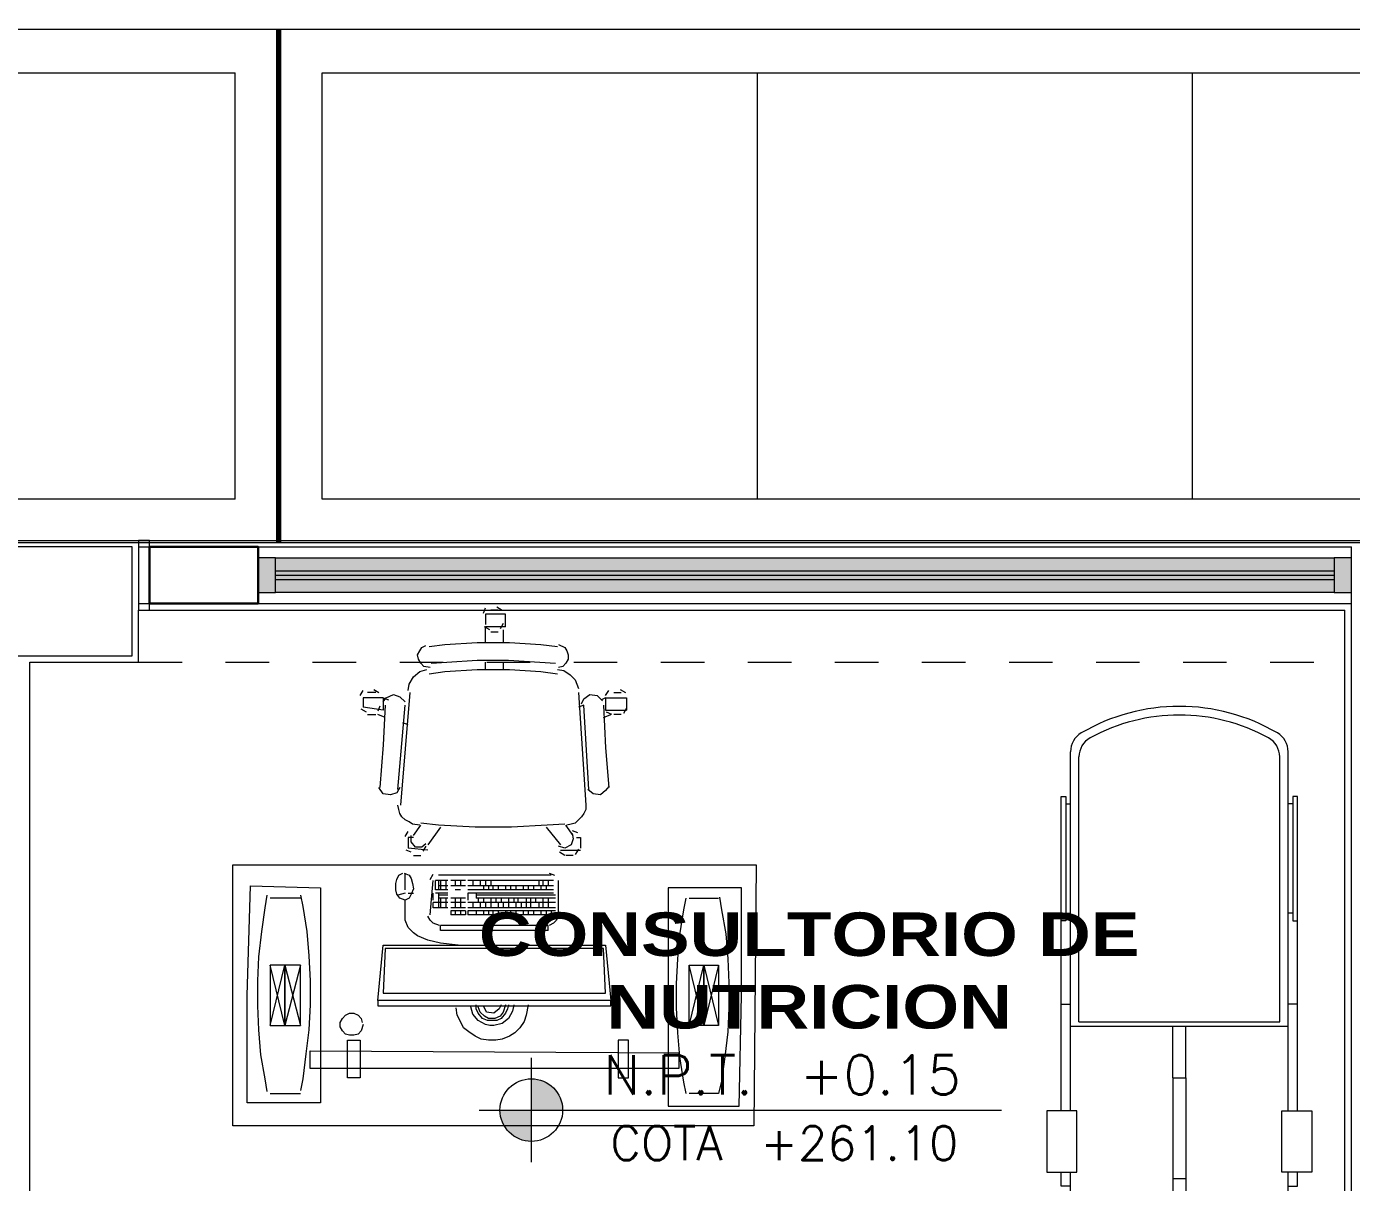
# Model space of a CAD drawing. Header units: metres. Extents: x 349703 to 349913, y 9282546 to 9282694.
# Drawn here: x 349761.312 to 349764.357, y 9282620.21 to 9282622.866 of the extents above; entities that cross this region are included whole.
import ezdxf
from ezdxf.enums import TextEntityAlignment as Align

# ---------------------------------------------------------------- set-up
doc = ezdxf.new("R2010")
doc.units = ezdxf.units.M
doc.header["$LTSCALE"] = 0.25
doc.linetypes.add('01 nivel$0$HIDDEN2', pattern=[0.1875, 0.125, -0.0625])
doc.layers.add('0_VANOS', color=30, linetype='Continuous', lineweight=9)
doc.layers.add('ARQ-FONDO', color=253, linetype='CONTINUOUS', lineweight=9)
doc.styles.add('MOYO2', font='arialbd.ttf', dxfattribs={"width": 1.2})
doc.styles.add('TM-DIM', font='romans.shx')

# ---------------------------------------------------------------- blocks, each defined once
blk = doc.blocks.new('VEREDA ADMINISTRACION')
at = {"layer": 'ARQ-FONDO', "lineweight": 5}
for p, q in [((350158.4908, 9282392.4893), (350158.4908, 9282393.4693)), ((350158.6908, 9282392.4893), (350158.6908, 9282393.4693)), ((350159.6908, 9282392.4893), (350159.6908, 9282393.4693)), ((350160.6908, 9282392.4893), (350160.6908, 9282393.4693)), ((350158.4908, 9282392.4893), (350155.4908, 9282392.4893)), ((350161.6908, 9282392.4893), (350158.6908, 9282392.4893))]:
    blk.add_line(p, q, dxfattribs=at)
blk.add_lwpolyline([(350170.1708, 9282392.3893), (350145.7908, 9282392.3893), (350145.7908, 9282393.5693), (350170.1708, 9282393.5693)], close=True, dxfattribs=at)
at = {"layer": 'ARQ-FONDO', "const_width": 0.0125}
blk.add_lwpolyline([(350158.5908, 9282393.5693), (350158.5908, 9282392.3893)], dxfattribs=at)
at = {"layer": 'ARQ-FONDO', "lineweight": 5}
for points in [[(350155.4908, 9282393.4693), (350158.4908, 9282393.4693)], [(350158.6908, 9282393.4693), (350161.6908, 9282393.4693)]]:
    blk.add_lwpolyline(points, dxfattribs=at)
blk = doc.blocks.new('Camilla A1')
at = {"layer": 'ARQ-FONDO', "extrusion": (0, 1e-16, -1)}
for p, q in [((332509.4364, 9290528.4892, 0), (332509.1508, 9290528.4892, 0)), ((332509.1508, 9290528.4892, 0), (332509.1508, 9290528.4783, 0)), ((332509.1508, 9290528.4783, 0), (332509.4364, 9290528.4783, 0)), ((332509.1673, 9290528.4783, 0), (332509.1673, 9290528.4675, 0)), ((332509.4184, 9290528.4783, 0), (332509.4184, 9290528.4675, 0)), ((332509.4364, 9290528.4783, 0), (332509.4364, 9290528.4892, 0)), ((332509.6273, 9290528.4892, 0), (332509.4364, 9290528.4892, 0)), ((332509.6273, 9290528.4892, 0), (332509.6273, 9290528.4675, 0)), ((332509.8728, 9290528.4892, 0), (332509.6273, 9290528.4892, 0)), ((332510.0461, 9290528.4892, 0), (332510.0136, 9290528.4892, 0)), ((332510.0461, 9290528.4675, 0), (332510.0461, 9290528.4892, 0)), ((332509.8728, 9290528.4675, 0), (332509.0475, 9290528.4675, 0)), ((332509.6682, 9290528.4482, 0), (332509.0595, 9290528.4482, 0)), ((332509.6682, 9290528.4482, 0), (332509.6682, 9290527.9869, 0)), ((332509.6782, 9290528.4675, 0), (332509.6782, 9290527.9675, 0)), ((332510.1482, 9290528.4675, 0), (332510.0136, 9290528.4675, 0)), ((332510.1573, 9290528.4675, 0), (332510.1482, 9290528.4675, 0)), ((332510.1482, 9290528.4675, 0), (332510.1482, 9290528.4482, 0)), ((332510.2682, 9290528.4482, 0), (332510.1482, 9290528.4482, 0)), ((332510.1482, 9290528.4482, 0), (332510.1482, 9290527.9869, 0)), ((332510.1573, 9290528.4675, 0), (332510.1573, 9290528.4482, 0)), ((332510.1573, 9290528.4549, 0), (332510.1723, 9290528.4549, 0)), ((332510.1723, 9290528.4549, 0), (332510.1829, 9290528.4675, 0)), ((332510.2682, 9290528.4675, 0), (332510.1829, 9290528.4675, 0)), ((332510.7182, 9290528.4675, 0), (332510.2682, 9290528.4675, 0)), ((332510.2682, 9290528.3408, 0), (332510.2682, 9290528.4675, 0)), ((332510.7682, 9290528.4175, 0), (332510.7682, 9290528.0175, 0)), ((332509.797, 9290528.2325, 0), (332509.6782, 9290528.2325, 0)), ((332509.797, 9290528.2325, 0), (332510.0281, 9290528.2325, 0)), ((332509.797, 9290528.2325, 0), (332509.797, 9290528.2025, 0)), ((332510.0281, 9290528.2325, 0), (332510.0281, 9290528.2025, 0)), ((332510.0281, 9290528.2325, 0), (332510.0691, 9290528.2324, 0)), ((332509.797, 9290528.2025, 0), (332509.6782, 9290528.2025, 0)), ((332509.797, 9290528.2025, 0), (332510.0281, 9290528.2025, 0)), ((332510.0281, 9290528.2025, 0), (332510.0691, 9290528.2024, 0)), ((332510.2682, 9290527.9675, 0), (332510.2682, 9290528.0942, 0)), ((332509.6682, 9290527.9869, 0), (332509.0595, 9290527.9869, 0)), ((332510.1482, 9290527.9675, 0), (332510.1482, 9290527.9869, 0)), ((332510.2682, 9290527.9869, 0), (332510.1482, 9290527.9869, 0)), ((332510.1573, 9290527.9675, 0), (332510.1573, 9290527.9869, 0)), ((332509.8728, 9290527.9675, 0), (332509.0475, 9290527.9675, 0)), ((332509.1508, 9290527.9459, 0), (332509.1508, 9290527.9567, 0)), ((332509.1508, 9290527.9567, 0), (332509.4364, 9290527.9567, 0)), ((332509.1673, 9290527.9567, 0), (332509.1673, 9290527.9675, 0)), ((332509.4184, 9290527.9567, 0), (332509.4184, 9290527.9675, 0)), ((332509.4364, 9290527.9567, 0), (332509.4364, 9290527.9459, 0)), ((332509.6273, 9290527.9459, 0), (332509.6273, 9290527.9675, 0)), ((332510.1482, 9290527.9675, 0), (332510.0136, 9290527.9675, 0)), ((332510.0461, 9290527.9675, 0), (332510.0461, 9290527.9459, 0)), ((332510.1573, 9290527.9675, 0), (332510.1482, 9290527.9675, 0)), ((332510.1573, 9290527.9801, 0), (332510.1723, 9290527.9801, 0)), ((332510.1723, 9290527.9801, 0), (332510.1829, 9290527.9675, 0)), ((332510.2682, 9290527.9675, 0), (332510.1829, 9290527.9675, 0)), ((332510.7182, 9290527.9675, 0), (332510.2682, 9290527.9675, 0)), ((332509.4364, 9290527.9459, 0), (332509.1508, 9290527.9459, 0)), ((332509.6273, 9290527.9459, 0), (332509.4364, 9290527.9459, 0)), ((332509.8728, 9290527.9459, 0), (332509.6273, 9290527.9459, 0)), ((332510.0461, 9290527.9459, 0), (332510.0136, 9290527.9459, 0))]:
    blk.add_line(p, q, dxfattribs=at)
at = {"layer": 'ARQ-FONDO', "extrusion": (0, 1e-16, -1), "elevation": 0}
for points in [[(-332510.0136, 9290528.4531), (-332509.8728, 9290528.4531), (-332509.8728, 9290528.5216), (-332510.0136, 9290528.5216)], [(-332510.0136, 9290527.9819), (-332509.8728, 9290527.9819), (-332509.8728, 9290527.9134), (-332510.0136, 9290527.9134)]]:
    blk.add_lwpolyline(points, close=True, dxfattribs=at)
at = {"layer": 'ARQ-FONDO', "extrusion": (0, 1e-16, -1)}
for centre, radius, start, end in [((-332509.3891, 9290528.2175, 0), 0.4458, 329.6519, 30.3481), ((-332509.0475, 9290528.4175, 0), 0.05, 30.3481, 90), ((-332509.0595, 9290528.3982, 0), 0.05, 28.7276, 90), ((-332510.7182, 9290528.4175, 0), 0.05, 90, 180), ((-332509.3891, 9290528.2175, 0), 0.4258, 331.2724, 28.7276), ((-332510.14, 9290528.2175, 0), 0.1779, 136.1158, 223.8842), ((-332510.1482, 9290528.2175, 0), 0.0805, 270, 90), ((-332509.0595, 9290528.0369, 0), 0.05, 270, 331.2724), ((-332510.7182, 9290528.0175, 0), 0.05, 180, 270), ((-332509.0475, 9290528.0175, 0), 0.05, 270, 329.6519)]:
    blk.add_arc(centre, radius, start, end, dxfattribs=at)
blk = doc.blocks.new('RBBT4')
at = {"layer": 'ARQ-FONDO', "lineweight": 0}
for points in [[(-111.3533, 111.0703), (-111.3076, 111.0703)], [(-111.3533, 111.0414), (-111.3533, 111.0703)], [(-111.334, 111.087), (-111.3461, 111.0798)], [(-111.3365, 111.0798), (-111.3197, 111.0798)], [(-111.3029, 111.0726), (-111.3076, 111.0847)], [(-111.3076, 111.0703), (-111.3076, 111.0462)], [(-111.3533, 111.0414), (-111.3076, 111.0414)], [(-111.3484, 111.0486), (-111.3412, 111.0367)], [(-111.3484, 111.0342), (-111.3484, 111.0054)], [(-111.3197, 111.0295), (-111.3365, 111.0295)], [(-111.3173, 111.0342), (-111.3053, 111.0414)], [(-111.3076, 111.0054), (-111.3076, 111.0414)], [(-111.4757, 111.0006), (-111.4901, 110.9934)], [(-111.4348, 111.0006), (-111.4733, 110.9959)], [(-111.3629, 111.0054), (-111.4348, 111.0006)], [(-111.2884, 111.0054), (-111.3629, 111.0054)], [(-111.2142, 111.0006), (-111.2884, 111.0054)], [(-111.1781, 110.9959), (-111.2142, 111.0006)], [(-111.1612, 110.9934), (-111.1709, 110.9983)], [(-111.4948, 110.9862), (-111.4973, 110.9767)], [(-111.4973, 110.9767), (-111.4973, 110.967)], [(-111.4973, 110.967), (-111.4925, 110.9575)], [(-111.4901, 110.9934), (-111.4948, 110.9862)], [(-111.1565, 110.9862), (-111.1612, 110.9934)], [(-111.1589, 110.9575), (-111.1541, 110.967)], [(-111.1517, 110.9767), (-111.1565, 110.9862)], [(-111.1541, 110.967), (-111.1517, 110.9767)], [(-111.4876, 110.9406), (-111.5021, 110.9311)], [(-111.4925, 110.9575), (-111.4853, 110.9503)], [(-111.4733, 110.9431), (-111.4876, 110.9406)], [(-111.4853, 110.9503), (-111.4757, 110.9478)], [(-111.4348, 110.9383), (-111.4733, 110.9334)], [(-111.4325, 110.9598), (-111.4684, 110.9575)], [(-111.3629, 110.9431), (-111.4348, 110.9383)], [(-111.3606, 110.9647), (-111.4325, 110.9598)], [(-111.2884, 110.9431), (-111.3629, 110.9431)], [(-111.2884, 110.9647), (-111.3606, 110.9647)], [(-111.3484, 110.9598), (-111.3484, 110.9431)], [(-111.3076, 110.9431), (-111.3076, 110.9598)], [(-111.2189, 110.9598), (-111.2884, 110.9647)], [(-111.2142, 110.9383), (-111.2884, 110.9431)], [(-111.1829, 110.9575), (-111.2189, 110.9598)], [(-111.1781, 110.9334), (-111.2142, 110.9383)], [(-111.1805, 110.9478), (-111.1661, 110.9503)], [(-111.1565, 110.9383), (-111.1733, 110.9431)], [(-111.1661, 110.9503), (-111.1589, 110.9575)], [(-111.142, 110.9262), (-111.1565, 110.9383)], [(-111.5021, 110.9311), (-111.514, 110.919), (-111.5212, 110.8998)], [(-111.1325, 110.9095), (-111.142, 110.9262)], [(-111.1301, 110.895), (-111.1325, 110.9095)], [(-111.5837, 110.8783), (-111.6317, 110.8783)], [(-111.6317, 110.8783), (-111.6317, 110.8495)], [(-111.6173, 110.8975), (-111.6293, 110.8903)], [(-111.6029, 110.8903), (-111.6197, 110.8903)], [(-111.5837, 110.8831), (-111.5909, 110.895)], [(-111.5837, 110.8783), (-111.574, 110.8734)], [(-111.5837, 110.8783), (-111.5837, 110.8495)], [(-111.5645, 110.8831), (-111.5765, 110.8711)], [(-111.5476, 110.8855), (-111.5645, 110.8831)], [(-111.5333, 110.8758), (-111.5476, 110.8855)], [(-111.5212, 110.8903), (-111.5381, 110.6311)], [(-111.5285, 110.8639), (-111.5333, 110.8758)], [(-111.1133, 110.6311), (-111.1348, 110.8903)], [(-111.1109, 110.8806), (-111.1229, 110.8686)], [(-111.0965, 110.8855), (-111.1109, 110.8806)], [(-111.0725, 110.8686), (-111.0797, 110.8783), (-111.0965, 110.8855)], [(-111.0725, 110.8783), (-111.0845, 110.8734)], [(-111.0725, 110.8783), (-111.0269, 110.8783)], [(-111.0725, 110.8783), (-111.0725, 110.8495)], [(-111.0509, 110.8975), (-111.0629, 110.8903)], [(-111.0556, 110.8903), (-111.0365, 110.8903)], [(-111.0197, 110.8831), (-111.0269, 110.895)], [(-111.0269, 110.8783), (-111.0269, 110.8567)], [(-111.6317, 110.8542), (-111.6245, 110.8422)], [(-111.5837, 110.8495), (-111.6317, 110.8495)], [(-111.5981, 110.8398), (-111.5861, 110.8447)], [(-111.5789, 110.8614), (-111.5837, 110.7631), (-111.5909, 110.6719)], [(-111.5453, 110.667), (-111.5333, 110.8614)], [(-111.5333, 110.8614), (-111.5212, 110.8567)], [(-111.1061, 110.667), (-111.1229, 110.8614)], [(-111.0773, 110.8614), (-111.0725, 110.7703)], [(-111.0725, 110.8495), (-111.0269, 110.8567)], [(-111.0653, 110.8591), (-111.0605, 110.847)], [(-111.0341, 110.8447), (-111.022, 110.8519)], [(-111.6197, 110.8398), (-111.6029, 110.8398)], [(-111.5789, 110.8326), (-111.5957, 110.8398)], [(-111.1301, 110.8158), (-111.1181, 110.8206)], [(-111.0773, 110.8326), (-111.0605, 110.8398)], [(-111.0365, 110.8398), (-111.0556, 110.8398)], [(-111.0725, 110.7703), (-111.0653, 110.6719)], [(-111.5909, 110.6742), (-111.5837, 110.6647), (-111.5717, 110.655)], [(-111.5548, 110.6575), (-111.5429, 110.667)], [(-111.1109, 110.6719), (-111.1037, 110.6598), (-111.0892, 110.655)], [(-111.0725, 110.6575), (-111.0629, 110.6719)], [(-111.5717, 110.655), (-111.5548, 110.6575)], [(-111.5381, 110.6358), (-111.5381, 110.6214)], [(-111.1084, 110.6214), (-111.1061, 110.6311)], [(-111.0892, 110.655), (-111.0725, 110.6575)], [(-111.5381, 110.6214), (-111.5333, 110.6119)], [(-111.5333, 110.6119), (-111.5285, 110.6047)], [(-111.5285, 110.6047), (-111.5212, 110.5975)], [(-111.1229, 110.5975), (-111.1156, 110.6047)], [(-111.1156, 110.6047), (-111.1109, 110.6119)], [(-111.1109, 110.6119), (-111.1084, 110.6214)], [(-111.5212, 110.5975), (-111.514, 110.5903)], [(-111.5068, 110.5734), (-111.5189, 110.5686)], [(-111.514, 110.5903), (-111.5045, 110.5878)], [(-111.5093, 110.5614), (-111.4925, 110.5855)], [(-111.5045, 110.5878), (-111.4948, 110.5855)], [(-111.4901, 110.5878), (-111.4493, 110.5855), (-111.3676, 110.5806)], [(-111.4469, 110.5806), (-111.4804, 110.5399)], [(-111.3676, 110.5806), (-111.2837, 110.5806)], [(-111.2837, 110.5806), (-111.1997, 110.5855)], [(-111.2045, 110.5806), (-111.1756, 110.5399)], [(-111.1997, 110.5855), (-111.1589, 110.5903)], [(-111.142, 110.5614), (-111.1589, 110.5855)], [(-111.1565, 110.5855), (-111.1397, 110.5878)], [(-111.1397, 110.5878), (-111.1325, 110.5927)], [(-111.1325, 110.5927), (-111.1229, 110.5975)], [(-111.1229, 110.5591), (-111.1301, 110.5711)], [(-111.5165, 110.5567), (-111.5261, 110.5567)], [(-111.5261, 110.5567), (-111.5261, 110.5327)], [(-111.5068, 110.5663), (-111.5093, 110.5542)], [(-111.5093, 110.5542), (-111.5045, 110.5399)], [(-111.5045, 110.5399), (-111.4901, 110.5327)], [(-111.1709, 110.5422), (-111.1612, 110.535)], [(-111.1469, 110.535), (-111.1373, 110.547)], [(-111.142, 110.5567), (-111.1301, 110.5567)], [(-111.1373, 110.547), (-111.1373, 110.5614)], [(-111.1301, 110.5567), (-111.1301, 110.5327)], [(-111.4804, 110.5278), (-111.5261, 110.5278)], [(-111.5212, 110.5303), (-111.514, 110.5183)], [(-111.5093, 110.5158), (-111.4925, 110.5158)], [(-111.4901, 110.5327), (-111.4757, 110.5375)], [(-111.4901, 110.5158), (-111.4781, 110.523)], [(-111.1756, 110.5278), (-111.1301, 110.5327)], [(-111.1709, 110.5375), (-111.1637, 110.5255)], [(-111.1612, 110.535), (-111.1469, 110.535)], [(-111.142, 110.5158), (-111.1589, 110.5158)], [(-111.1373, 110.523), (-111.1253, 110.5278)], [(-110.7269, 110.4942), (-111.9293, 110.4942)], [(-111.9293, 110.4942), (-111.9245, 109.8943)], [(-111.9245, 109.8943), (-110.7269, 109.8943), (-110.7269, 110.4942)], [(-111.4757, 110.3791), (-111.4757, 110.4583)], [(-111.454, 110.475), (-111.4661, 110.4703)], [(-111.4637, 110.4583), (-111.2669, 110.4583)], [(-111.4589, 110.4703), (-111.1997, 110.4703)], [(-111.4517, 110.4583), (-111.4517, 110.4463)], [(-111.4397, 110.4583), (-111.4397, 110.4463)], [(-111.4301, 110.4583), (-111.4301, 110.4463)], [(-111.3197, 110.4583), (-111.3197, 110.4463)], [(-111.3076, 110.4583), (-111.3076, 110.4463)], [(-111.2957, 110.4583), (-111.2957, 110.4463)], [(-111.2789, 110.4583), (-111.2789, 110.4463)], [(-111.262, 110.4583), (-111.2284, 110.4583)], [(-111.2501, 110.4583), (-111.2501, 110.4463)], [(-111.2381, 110.4583), (-111.2381, 110.4463)], [(-111.2212, 110.4583), (-111.1925, 110.4583)], [(-111.2165, 110.4583), (-111.2165, 110.4463)], [(-111.2045, 110.4583), (-111.2045, 110.4463)], [(-111.1997, 110.4583), (-111.1997, 110.4366)], [(-111.1925, 110.4366), (-111.1925, 110.4583)], [(-111.1805, 110.4606), (-111.1878, 110.4727)], [(-111.1805, 110.3791), (-111.1878, 110.4583)], [(-111.1397, 110.4511), (-111.142, 110.4391)], [(-111.1373, 110.463), (-111.1397, 110.4511)], [(-111.1325, 110.4703), (-111.1373, 110.463)], [(-111.1205, 110.475), (-111.1325, 110.4703)], [(-111.1229, 110.4366), (-111.1229, 110.475)], [(-111.1084, 110.4703), (-111.1181, 110.475)], [(-111.1037, 110.4606), (-111.1084, 110.4703)], [(-111.1014, 110.4511), (-111.1037, 110.4606)], [(-111.1014, 110.4366), (-111.1014, 110.4511)], [(-111.8957, 110.1943), (-111.8957, 110.4414)], [(-111.8957, 110.4414), (-111.7276, 110.4414)], [(-111.8453, 110.4199), (-111.8501, 110.3911)], [(-111.7276, 110.4414), (-111.7276, 109.9399)], [(-111.4684, 110.4247), (-111.2861, 110.4247)], [(-111.4637, 110.4463), (-111.2669, 110.4463)], [(-111.4637, 110.4463), (-111.2669, 110.4463)], [(-111.4637, 110.4366), (-111.2669, 110.4366)], [(-111.4637, 110.4294), (-111.2669, 110.4294)], [(-111.4469, 110.4463), (-111.4469, 110.4366)], [(-111.4348, 110.4463), (-111.4348, 110.4366)], [(-111.4181, 110.4463), (-111.4181, 110.4366)], [(-111.4061, 110.4463), (-111.4061, 110.4366)], [(-111.394, 110.4463), (-111.394, 110.4366)], [(-111.3773, 110.4463), (-111.3773, 110.4366)], [(-111.3653, 110.4463), (-111.3653, 110.4366)], [(-111.3533, 110.4463), (-111.3533, 110.4366)], [(-111.3365, 110.4463), (-111.3365, 110.4366)], [(-111.3245, 110.4463), (-111.3245, 110.4366)], [(-111.3148, 110.4463), (-111.3148, 110.4366)], [(-111.3029, 110.4463), (-111.3029, 110.4366)], [(-111.2861, 110.4294), (-111.2861, 110.4175)], [(-111.2669, 110.4294), (-111.2669, 110.4127)], [(-111.262, 110.4463), (-111.2284, 110.4463)], [(-111.2501, 110.4463), (-111.2381, 110.4463)], [(-111.2501, 110.4366), (-111.2381, 110.4366)], [(-111.2212, 110.4463), (-111.1997, 110.4463)], [(-111.2212, 110.4463), (-111.1997, 110.4463)], [(-111.2212, 110.4366), (-111.1925, 110.4366)], [(-111.2212, 110.4294), (-111.1925, 110.4294)], [(-111.2212, 110.4247), (-111.1997, 110.4247)], [(-111.2165, 110.4463), (-111.2165, 110.4366)], [(-111.2045, 110.4463), (-111.2045, 110.4366)], [(-111.1997, 110.4294), (-111.1997, 110.4078)], [(-111.1878, 110.4127), (-111.1878, 110.4294)], [(-111.142, 110.4391), (-111.1373, 110.4271)], [(-111.1301, 110.4294), (-111.142, 110.4294)], [(-111.1373, 110.4271), (-111.1325, 110.4175)], [(-111.1229, 110.4294), (-111.1061, 110.4247)], [(-111.1109, 110.4175), (-111.1037, 110.4271), (-111.1014, 110.4366)], [(-110.7677, 110.4463), (-110.9286, 110.4414)], [(-110.9286, 110.4414), (-110.9286, 109.9471)], [(-110.8828, 110.4247), (-110.8877, 110.3983)], [(-110.8013, 110.3958), (-110.8061, 110.4247)], [(-110.7605, 110.1943), (-110.7677, 110.4463)], [(-111.8501, 110.3911), (-111.8596, 110.3358)], [(-111.7757, 110.4175), (-111.8429, 110.4175)], [(-111.7637, 110.3911), (-111.7685, 110.4175)], [(-111.754, 110.3335), (-111.7637, 110.3911)], [(-111.4684, 110.4175), (-111.2861, 110.4175)], [(-111.4684, 110.4078), (-111.2669, 110.4078)], [(-111.4684, 110.4078), (-111.2669, 110.4078)], [(-111.4684, 110.3958), (-111.2669, 110.3958)], [(-111.4684, 110.3886), (-111.2669, 110.3886)], [(-111.4589, 110.3886), (-111.4589, 110.3791)], [(-111.4517, 110.4175), (-111.4517, 110.4078)], [(-111.4517, 110.4078), (-111.4517, 110.3958)], [(-111.4469, 110.3886), (-111.4469, 110.3791)], [(-111.4397, 110.4175), (-111.4397, 110.4078)], [(-111.4397, 110.4078), (-111.4397, 110.3958)], [(-111.4348, 110.3886), (-111.4348, 110.3791)], [(-111.4301, 110.4078), (-111.4301, 110.3958)], [(-111.4229, 110.4175), (-111.4229, 110.4078)], [(-111.4181, 110.3886), (-111.4181, 110.3791)], [(-111.4109, 110.4175), (-111.4109, 110.4078)], [(-111.4109, 110.4078), (-111.4109, 110.3958)], [(-111.4061, 110.3886), (-111.4061, 110.3791)], [(-111.4012, 110.4175), (-111.4012, 110.4078)], [(-111.4012, 110.4078), (-111.4012, 110.3958)], [(-111.394, 110.3886), (-111.394, 110.3791)], [(-111.3893, 110.4078), (-111.3893, 110.3958)], [(-111.382, 110.4175), (-111.382, 110.4078)], [(-111.3773, 110.4078), (-111.3773, 110.3958)], [(-111.3773, 110.3886), (-111.3773, 110.3791)], [(-111.3725, 110.4175), (-111.3725, 110.4078)], [(-111.3653, 110.3886), (-111.3653, 110.3791)], [(-111.3606, 110.4175), (-111.3606, 110.4078)], [(-111.3606, 110.4078), (-111.3606, 110.3958)], [(-111.3533, 110.3886), (-111.3533, 110.3791)], [(-111.3484, 110.4078), (-111.3484, 110.3958)], [(-111.3437, 110.4175), (-111.3437, 110.4078)], [(-111.3365, 110.4078), (-111.3365, 110.3958)], [(-111.3365, 110.3886), (-111.3365, 110.3791)], [(-111.3317, 110.4175), (-111.3317, 110.4078)], [(-111.3245, 110.3886), (-111.3245, 110.3791)], [(-111.3197, 110.4175), (-111.3197, 110.4078)], [(-111.3197, 110.4078), (-111.3197, 110.3958)], [(-111.3148, 110.3886), (-111.3148, 110.3791)], [(-111.3076, 110.4078), (-111.3076, 110.3958)], [(-111.3029, 110.4175), (-111.3029, 110.4078)], [(-111.3029, 110.3886), (-111.3029, 110.3791)], [(-111.2957, 110.4078), (-111.2957, 110.3958)], [(-111.2909, 110.4175), (-111.2909, 110.4078)], [(-111.2861, 110.3886), (-111.2861, 110.3791)], [(-111.2789, 110.4078), (-111.2789, 110.3958)], [(-111.2669, 110.3886), (-111.2669, 110.3791)], [(-111.262, 110.4175), (-111.2284, 110.4175)], [(-111.262, 110.4078), (-111.2284, 110.4078)], [(-111.262, 110.4078), (-111.2284, 110.4078)], [(-111.262, 110.3958), (-111.2284, 110.3958)], [(-111.262, 110.3886), (-111.2284, 110.3886)], [(-111.262, 110.3886), (-111.262, 110.3791)], [(-111.2501, 110.4175), (-111.2501, 110.4078)], [(-111.2501, 110.4078), (-111.2501, 110.3958)], [(-111.2501, 110.3886), (-111.2501, 110.3791)], [(-111.2381, 110.4175), (-111.2381, 110.4078)], [(-111.2381, 110.4078), (-111.2381, 110.3958)], [(-111.2381, 110.3886), (-111.2381, 110.3791)], [(-111.2284, 110.3886), (-111.2284, 110.3791)], [(-111.2212, 110.4175), (-111.1997, 110.4175)], [(-111.2212, 110.4078), (-111.1878, 110.4078)], [(-111.2212, 110.4078), (-111.1878, 110.4078)], [(-111.2212, 110.3958), (-111.1878, 110.3958)], [(-111.2165, 110.4175), (-111.2165, 110.4078)], [(-111.2165, 110.4078), (-111.2165, 110.3958)], [(-111.2045, 110.4175), (-111.2045, 110.4078)], [(-111.2045, 110.4078), (-111.2045, 110.3958)], [(-111.1997, 110.4078), (-111.1997, 110.3958)], [(-111.1878, 110.3958), (-111.1878, 110.4078)], [(-111.1325, 110.4175), (-111.1229, 110.4127)], [(-111.1229, 110.4127), (-111.1109, 110.4175)], [(-111.1229, 110.3958), (-111.1229, 110.4127)], [(-111.1229, 110.3671), (-111.1229, 110.3958)], [(-110.8877, 110.3983), (-110.8973, 110.3407)], [(-110.8828, 110.4175), (-110.8133, 110.4175)], [(-110.7941, 110.3407), (-110.8013, 110.3958)], [(-111.4757, 110.3814), (-111.4709, 110.3671)], [(-111.4709, 110.3671), (-111.4637, 110.3599)], [(-111.4684, 110.3791), (-111.2669, 110.3791)], [(-111.4637, 110.3599), (-111.454, 110.355)], [(-111.262, 110.3791), (-111.2284, 110.3791)], [(-111.202, 110.355), (-111.1878, 110.3599)], [(-111.1878, 110.3599), (-111.1805, 110.3671)], [(-111.1805, 110.3671), (-111.1756, 110.3766)], [(-111.1301, 110.3502), (-111.1229, 110.3671)], [(-111.8596, 110.3358), (-111.8645, 110.2783), (-111.8668, 110.223), (-111.8668, 110.1655)], [(-111.7493, 110.1079), (-111.7468, 110.1655), (-111.7468, 110.2207), (-111.7493, 110.2783), (-111.754, 110.3335)], [(-111.4517, 110.343), (-111.4517, 110.355)], [(-111.4517, 110.355), (-111.2045, 110.355)], [(-111.4517, 110.343), (-111.2045, 110.343)], [(-111.2045, 110.343), (-111.2045, 110.355)], [(-111.1756, 110.3214), (-111.1517, 110.3311)], [(-111.1517, 110.3311), (-111.142, 110.3383)], [(-111.142, 110.3383), (-111.1301, 110.3502)], [(-110.8973, 110.3407), (-110.902, 110.2855)], [(-110.7869, 110.283), (-110.7941, 110.3407)], [(-111.5837, 110.3094), (-111.5957, 110.1822)], [(-111.0725, 110.3094), (-111.5837, 110.3094)], [(-111.5837, 110.1991), (-111.5789, 110.3022)], [(-111.5789, 110.3022), (-111.0773, 110.3022)], [(-111.2453, 110.3094), (-111.2045, 110.3142)], [(-111.2045, 110.3142), (-111.1756, 110.3214)], [(-111.0773, 110.3022), (-111.0725, 110.1991)], [(-111.0605, 110.1822), (-111.0725, 110.3094)], [(-110.902, 110.2855), (-110.9045, 110.2278), (-110.9045, 110.1727)], [(-110.7845, 110.2278), (-110.7869, 110.283)], [(-111.8429, 110.2638), (-111.8429, 110.1247)], [(-111.8093, 110.1247), (-111.8093, 110.2638), (-111.8429, 110.2638)], [(-111.8093, 110.2638), (-111.8429, 110.1247)], [(-111.8429, 110.2638), (-111.8093, 110.1247)], [(-111.8093, 110.2638), (-111.8093, 110.1247)], [(-111.7757, 110.1247), (-111.7757, 110.2638), (-111.8093, 110.2638)], [(-111.7757, 110.1247), (-111.8093, 110.2638)], [(-111.8093, 110.1247), (-111.7757, 110.2638)], [(-110.8828, 110.1247), (-110.8828, 110.2638), (-110.8469, 110.2638)], [(-110.8469, 110.2638), (-110.8828, 110.1247)], [(-110.8828, 110.2638), (-110.8469, 110.1247)], [(-110.8469, 110.1247), (-110.8469, 110.2638), (-110.8133, 110.2638)], [(-110.8469, 110.2638), (-110.8469, 110.1247)], [(-110.8133, 110.1247), (-110.8469, 110.2638)], [(-110.8469, 110.1247), (-110.8133, 110.2638)], [(-110.8133, 110.2638), (-110.8133, 110.1247)], [(-110.7845, 110.1702), (-110.7845, 110.2278)], [(-111.7276, 109.9399), (-111.8909, 109.9399), (-111.8957, 110.1943)], [(-111.5957, 110.1822), (-111.0605, 110.1822)], [(-111.5957, 110.1702), (-111.5957, 110.1822)], [(-111.5957, 110.1822), (-111.0605, 110.1822)], [(-111.0725, 110.1991), (-111.5837, 110.1991)], [(-111.0605, 110.1822), (-111.0605, 110.1702)], [(-110.7605, 109.9471), (-110.7605, 110.1943)], [(-111.8668, 110.1655), (-111.8645, 110.1102)], [(-111.0605, 110.1702), (-111.5957, 110.1702)], [(-111.4061, 110.1727), (-111.4012, 110.1486)], [(-111.4012, 110.1486), (-111.3965, 110.1343)], [(-111.3725, 110.1727), (-111.3701, 110.1583)], [(-111.3701, 110.1583), (-111.3606, 110.1414)], [(-111.3606, 110.1727), (-111.3581, 110.163), (-111.3533, 110.1535)], [(-111.3533, 110.1727), (-111.3484, 110.1558), (-111.3412, 110.1463), (-111.3293, 110.1414), (-111.3148, 110.1414)], [(-111.3533, 110.1535), (-111.3437, 110.1414)], [(-111.3437, 110.1727), (-111.3389, 110.163)], [(-111.3389, 110.163), (-111.3269, 110.1535)], [(-111.3269, 110.1535), (-111.3101, 110.1558)], [(-111.3148, 110.1414), (-111.3053, 110.1463)], [(-111.3101, 110.1558), (-111.3029, 110.1702)], [(-111.3053, 110.1463), (-111.2957, 110.1558)], [(-111.3005, 110.1414), (-111.2909, 110.1535)], [(-111.2957, 110.1558), (-111.2909, 110.1679)], [(-111.2909, 110.1535), (-111.2861, 110.163)], [(-111.2909, 110.1366), (-111.2789, 110.1511)], [(-111.2861, 110.163), (-111.2861, 110.1727)], [(-111.2789, 110.1511), (-111.2742, 110.1679)], [(-111.2501, 110.1343), (-111.2429, 110.1486)], [(-111.2429, 110.1486), (-111.2405, 110.1655)], [(-111.015, 110.1486), (-111.022, 110.1414)], [(-111.0053, 110.1535), (-111.015, 110.1486)], [(-110.9956, 110.1535), (-111.0053, 110.1535)], [(-110.9861, 110.1486), (-110.9956, 110.1535)], [(-110.9789, 110.1414), (-110.9861, 110.1486)], [(-110.9045, 110.1727), (-110.902, 110.115)], [(-110.7917, 110.0574), (-110.7869, 110.115), (-110.7845, 110.1702)], [(-111.8429, 110.1247), (-111.8093, 110.1247)], [(-111.8093, 110.1247), (-111.7757, 110.1247)], [(-111.3965, 110.1343), (-111.3869, 110.1199)], [(-111.3869, 110.1199), (-111.3748, 110.1079)], [(-111.3606, 110.1414), (-111.3461, 110.1294)], [(-111.3461, 110.1294), (-111.3269, 110.1247)], [(-111.3437, 110.1414), (-111.334, 110.1366)], [(-111.334, 110.1366), (-111.322, 110.1366)], [(-111.3269, 110.1247), (-111.3173, 110.1247)], [(-111.322, 110.1366), (-111.3125, 110.1366)], [(-111.3173, 110.1247), (-111.3076, 110.1271)], [(-111.3125, 110.1366), (-111.3005, 110.1414)], [(-111.3076, 110.1271), (-111.2909, 110.1366)], [(-111.2693, 110.1102), (-111.2573, 110.1199)], [(-111.2573, 110.1199), (-111.2501, 110.1343)], [(-111.0269, 110.1271), (-111.022, 110.1127)], [(-111.022, 110.1414), (-111.0245, 110.1319)], [(-110.9861, 110.1055), (-110.9789, 110.1127), (-110.9741, 110.1222)], [(-110.9741, 110.1319), (-110.9789, 110.1414)], [(-110.9741, 110.1222), (-110.9741, 110.1319)], [(-110.902, 110.115), (-110.895, 110.0599)], [(-110.8469, 110.1247), (-110.8828, 110.1247)], [(-110.8133, 110.1247), (-110.8469, 110.1247)], [(-111.8645, 110.1102), (-111.8573, 110.0527)], [(-111.754, 110.0527), (-111.7493, 110.1079)], [(-111.6365, 110.0911), (-111.6125, 110.0911)], [(-111.6125, 110.0047), (-111.6365, 110.0047), (-111.6365, 110.0911)], [(-111.6125, 110.0911), (-111.6125, 110.0047)], [(-111.3748, 110.1079), (-111.3629, 110.1007)], [(-111.3629, 110.1007), (-111.3461, 110.0935)], [(-111.3461, 110.0935), (-111.3317, 110.0911)], [(-111.3317, 110.0911), (-111.3148, 110.0911)], [(-111.3148, 110.0911), (-111.2981, 110.0935)], [(-111.2981, 110.0935), (-111.2837, 110.1007)], [(-111.2837, 110.1007), (-111.2693, 110.1102)], [(-111.022, 110.1127), (-111.015, 110.1055)], [(-110.9909, 110.0911), (-111.0197, 110.0911)], [(-111.0197, 110.0911), (-111.0197, 110.0047)], [(-111.015, 110.1055), (-111.0053, 110.103)], [(-111.0053, 110.103), (-110.9956, 110.103)], [(-110.9956, 110.103), (-110.9861, 110.1055)], [(-110.9909, 110.0047), (-110.9909, 110.0911)], [(-111.8573, 110.0527), (-111.8501, 109.9974)], [(-111.7637, 109.9951), (-111.754, 110.0527)], [(-110.9045, 110.0671), (-111.7517, 110.0622), (-111.7517, 110.0263)], [(-110.9045, 110.0263), (-110.9045, 110.0671)], [(-110.895, 110.0599), (-110.8877, 110.0022)], [(-110.8013, 110.0022), (-110.7917, 110.0574)], [(-111.7517, 110.0263), (-110.9045, 110.0263)], [(-111.8501, 109.9974), (-111.8429, 109.9686)], [(-111.7685, 109.9686), (-111.7637, 109.9951)], [(-111.0197, 110.0047), (-110.9909, 110.0047)], [(-110.8877, 110.0022), (-110.8828, 109.9758)], [(-110.8061, 109.9735), (-110.8013, 110.0022)], [(-111.8429, 109.9686), (-111.7757, 109.9686)], [(-110.8133, 109.9686), (-110.8828, 109.9686)], [(-110.9286, 109.9471), (-110.7605, 109.9471)]]:
    blk.add_lwpolyline(points, dxfattribs=at)
blk = doc.blocks.new('GRG')
at = {"layer": 'ARQ-FONDO'}
blk.add_lwpolyline([(347332.5464, 9281726.2274), (347332.5214, 9281726.2274), (347332.5214, 9281726.0674), (347332.5464, 9281726.0674)], close=True, dxfattribs=at)
blk = doc.blocks.new('*U890')
at = {"linetype": 'Continuous', "lineweight": 0, "true_color": 0xbebebe}
for points in [[(3037.2524, 1360.5431), (3037.2124, 1360.5431), (3037.2124, 1360.4631), (3037.2524, 1360.4631)], [(3039.7243, 1360.5431), (3039.6843, 1360.5431), (3039.6843, 1360.4631), (3039.7243, 1360.4631)]]:
    blk.add_hatch(color=9, dxfattribs=at).paths.add_polyline_path(points)
at = {"true_color": 0xffffff}
h = blk.add_hatch(color=7, dxfattribs=at)
h.dxf.hatch_style = 1
h.paths.add_polyline_path([(3039.6843, 1360.4631), (3039.6843, 1360.5431), (3037.2524, 1360.5431), (3037.2524, 1360.4631)])
at = {"layer": '0_VANOS', "linetype": 'Continuous'}
for p, q in [((3037.2524, 1360.5131), (3039.6843, 1360.5131)), ((3037.2524, 1360.5031), (3039.6843, 1360.5031)), ((3037.2524, 1360.4931), (3039.6843, 1360.4931))]:
    blk.add_line(p, q, dxfattribs=at)
for points in [[(3037.2124, 1360.5431), (3037.2124, 1360.4631), (3037.2524, 1360.4631), (3037.2524, 1360.5431)], [(3037.2524, 1360.5431), (3039.6843, 1360.5431), (3039.6843, 1360.4631), (3037.2524, 1360.4631)], [(3039.6843, 1360.5431), (3039.6843, 1360.4631), (3039.7243, 1360.4631), (3039.7243, 1360.5431)]]:
    blk.add_lwpolyline(points, close=True, dxfattribs=at)
blk = doc.blocks.new('administracion')
at = {"layer": 'ARQ-FONDO', "lineweight": -2}
for p, q in [((350151.5408, 9282392.3693), (350161.2007, 9282392.3693)), ((350158.2689, 9282392.3543), (350161.0557, 9282392.3543)), ((350161.0557, 9282389.1943), (350161.0557, 9282392.3543)), ((350158.2689, 9282392.2243), (350161.0557, 9282392.2243)), ((350158.2689, 9282392.2093), (350161.0407, 9282392.2093)), ((350161.0407, 9282389.2093), (350161.0407, 9282392.2093))]:
    blk.add_line(p, q, dxfattribs=at)
at = {"layer": 'ARQ-FONDO', "linetype": '01 nivel$0$HIDDEN2', "lineweight": 5}
for p, q in [((350158.0189, 9282387.5193), (350158.0189, 9282392.0893)), ((350158.2689, 9282392.0893), (350161.0407, 9282392.0893))]:
    blk.add_line(p, q, dxfattribs=at)
at = {"layer": 'ARQ-FONDO'}
blk.add_lwpolyline([(350157.7539, 9282392.1043), (350158.2539, 9282392.1043), (350158.2539, 9282392.3543), (350157.7539, 9282392.3543)], close=True, dxfattribs=at)
at = {"layer": 'ARQ-FONDO', "lineweight": 30}
blk.add_lwpolyline([(350158.2939, 9282392.3543), (350158.5439, 9282392.3543), (350158.5439, 9282392.2243), (350158.2939, 9282392.2243), (350158.2939, 9282392.3543)], dxfattribs=at)
at = {"layer": 'ARQ-FONDO', "lineweight": -2}
for points in [[(350158.0189, 9282392.0893), (350158.2689, 9282392.0893), (350158.2689, 9282392.2093)], [(350158.0189, 9282389.0493), (350158.0189, 9282392.0893)]]:
    blk.add_lwpolyline(points, dxfattribs=at)
at = {"layer": 'ARQ-FONDO'}
for name, p in [('GRG', (2825.7475, 666.1419)), ('*U890', (347121.3315, 9281031.7862))]:
    blk.add_blockref(name, p, dxfattribs=at)
at = {"layer": 'ARQ-FONDO', "xscale": -1}
blk.add_blockref('RBBT4', (350047.7583, 9282281.1295), dxfattribs=at)
at = {"layer": 'ARQ-FONDO', "linetype": 'Continuous', "xscale": -1, "rotation": 90}
blk.add_blockref('Camilla A1', (9640688.8777, 9614900.9312, 0), dxfattribs=at)
blk = doc.blocks.new('*U591')
h = blk.add_hatch(color=251)
h.paths.add_polyline_path([(0.75, -0.1724), (0.75, -0.2324), (0.81, -0.2324, 0.414214)])
h.paths.add_polyline_path([(0.75, -0.2324), (0.69, -0.2324, 0.414214), (0.75, -0.2924)])
at = {"color": 2}
for p, q in [((0.75, -0.1324), (0.75, -0.3324)), ((0.65, -0.2324), (1.65, -0.2324))]:
    blk.add_line(p, q, dxfattribs=at)
blk.add_circle((0.75, -0.2324), 0.06, dxfattribs=at)
at = {"color": 2, "style": 'TM-DIM'}
blk.add_text('COTA', height=0.065, rotation=360, dxfattribs=at).set_placement((1.0088, -0.3282), align=Align.CENTER)
for tag, p, height in [('NIV_P', (0.8881, -0.2024), 0.075), ('VALOR_P', (1.2641, -0.2024), 0.075), ('COTA_P', (1.1884, -0.3282), 0.065)]:
    blk.add_attdef(tag, p, '', height=height, rotation=360, dxfattribs=at)
blk = doc.blocks.new('NOMBRES ADMINISTRACION')
at = {"layer": 'ARQ-FONDO', "xscale": 1.199999999999999, "yscale": 1.199999999999999, "zscale": 1.199999999999999}
blk.add_blockref('*U591', (350159.0547, 9282396.399), dxfattribs=at).add_auto_attribs({'NIV_P': 'N.P.T.', 'COTA_P': '+261.10', 'VALOR_P': '+0.15'})
at = {"layer": 'ARQ-FONDO', "lineweight": -2, "insert": (350160.5931, 9282396.3062), "char_height": 0.1, "width": 2.011477, "attachment_point": 8, "style": 'MOYO2'}
blk.add_mtext('CONSULTORIO DE NUTRICION', dxfattribs=at)

msp = doc.modelspace()

# ---------------------------------------------------------------- block references
at = {"layer": 'ARQ-FONDO'}
for name, p in [('VEREDA ADMINISTRACION', (-396.6992, 229.2907)), ('administracion', (-396.6992, 229.3161)), ('NOMBRES ADMINISTRACION', (-397.4826, 224.2561))]:
    msp.add_blockref(name, p, dxfattribs=at)

doc.saveas('drawing.dxf')
